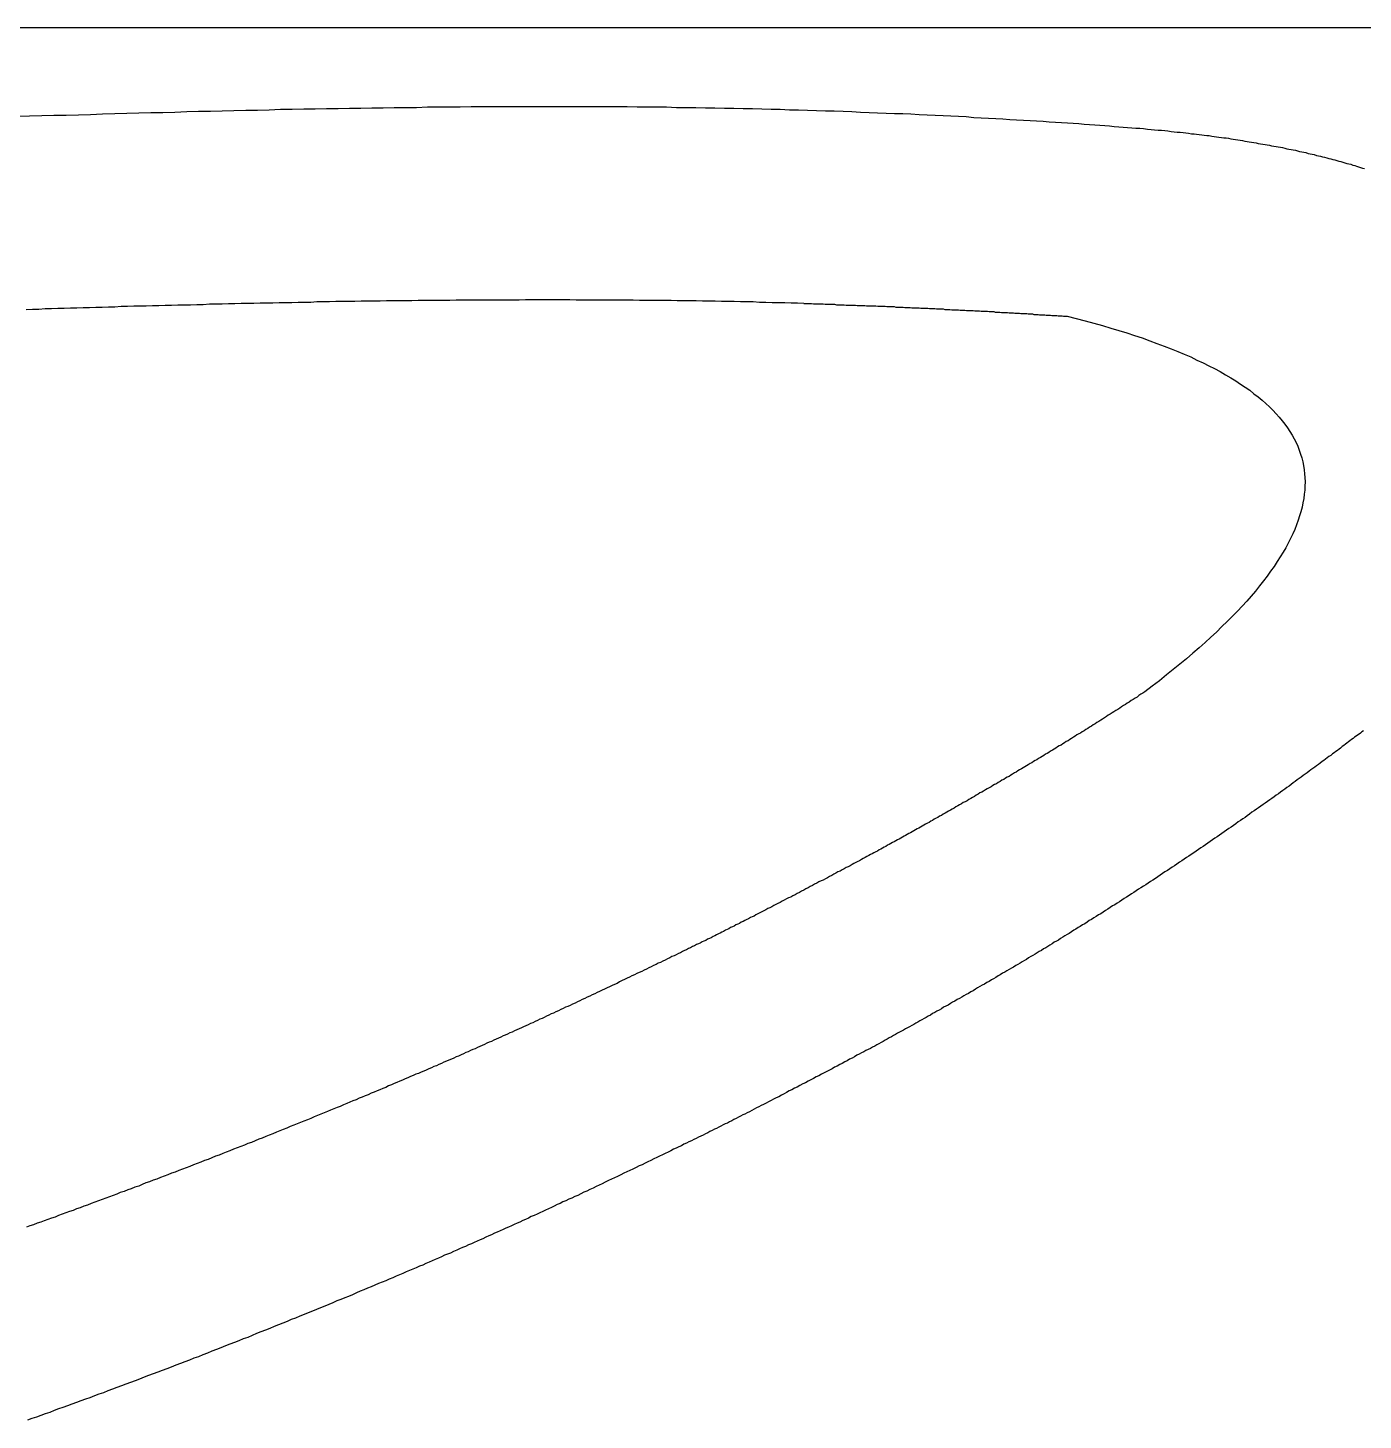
# Model space of a CAD drawing. Header units: millimetres. Extents: x 41 to 1041, y 1148 to 1248.
# Drawn here: x 177.63 to 212.14, y 1211.82 to 1247.8 of the extents above; entities that cross this region are included whole.
import ezdxf

# ---------------------------------------------------------------- set-up
doc = ezdxf.new("R2010")
doc.units = ezdxf.units.MM

msp = doc.modelspace()

# ---------------------------------------------------------------- linework, layer by layer
msp.add_line((1041.281, 1247.802), (41.311, 1247.802))
at = {"color": 3}
for points in [[(177.357, 1245.516, 0), (177.675, 1245.526, 0), (177.992, 1245.536, 0), (178.308, 1245.546, 0), (178.624, 1245.546, 0), (178.939, 1245.556, 0), (179.253, 1245.566, 0), (179.566, 1245.576, 0), (179.879, 1245.586, 0), (180.191, 1245.596, 0), (180.502, 1245.606, 0), (180.812, 1245.616, 0), (181.122, 1245.616, 0), (181.43, 1245.626, 0), (181.738, 1245.636, 0), (182.045, 1245.646, 0), (182.351, 1245.646, 0), (182.655, 1245.656, 0), (182.959, 1245.666, 0), (183.262, 1245.676, 0), (183.564, 1245.676, 0), (183.865, 1245.686, 0), (184.165, 1245.696, 0), (184.464, 1245.696, 0), (184.762, 1245.706, 0), (185.058, 1245.706, 0), (185.354, 1245.716, 0), (185.648, 1245.716, 0), (185.942, 1245.726, 0), (186.234, 1245.726, 0), (186.525, 1245.736, 0), (186.815, 1245.736, 0), (187.103, 1245.746, 0), (187.39, 1245.746, 0), (187.677, 1245.746, 0), (187.961, 1245.756, 0), (188.245, 1245.756, 0), (188.527, 1245.756, 0), (188.808, 1245.756, 0), (189.087, 1245.766, 0), (189.365, 1245.766, 0), (189.642, 1245.766, 0), (189.918, 1245.766, 0), (190.192, 1245.766, 0), (190.464, 1245.766, 0), (190.736, 1245.766, 0), (191.006, 1245.766, 0), (191.275, 1245.766, 0), (191.542, 1245.766, 0), (191.808, 1245.766, 0), (192.073, 1245.766, 0), (192.336, 1245.766, 0), (192.598, 1245.766, 0), (192.858, 1245.766, 0), (193.118, 1245.766, 0), (193.376, 1245.756, 0), (193.632, 1245.756, 0), (193.887, 1245.756, 0), (194.141, 1245.756, 0), (194.393, 1245.746, 0), (194.644, 1245.746, 0), (194.894, 1245.746, 0), (195.142, 1245.736, 0), (195.389, 1245.736, 0), (195.634, 1245.726, 0), (195.878, 1245.726, 0), (196.121, 1245.716, 0), (196.363, 1245.716, 0), (196.602, 1245.706, 0), (196.841, 1245.696, 0), (197.078, 1245.696, 0), (197.314, 1245.686, 0), (197.548, 1245.686, 0), (197.781, 1245.676, 0), (198.013, 1245.666, 0), (198.243, 1245.656, 0), (198.472, 1245.656, 0), (198.699, 1245.646, 0), (198.925, 1245.636, 0), (199.149, 1245.626, 0), (199.371, 1245.616, 0), (199.591, 1245.606, 0), (199.81, 1245.596, 0), (200.027, 1245.586, 0), (200.242, 1245.586, 0), (200.454, 1245.576, 0), (200.665, 1245.566, 0), (200.874, 1245.556, 0), (201.08, 1245.546, 0), (201.284, 1245.536, 0), (201.486, 1245.526, 0), (201.685, 1245.516, 0), (201.882, 1245.506, 0), (202.077, 1245.486, 0), (202.268, 1245.476, 0), (202.457, 1245.466, 0), (202.644, 1245.456, 0), (202.828, 1245.446, 0), (203.008, 1245.436, 0), (203.186, 1245.426, 0), (203.361, 1245.416, 0), (203.533, 1245.406, 0), (203.702, 1245.396, 0), (203.868, 1245.386, 0), (204.03, 1245.376, 0), (204.189, 1245.366, 0), (204.345, 1245.356, 0), (204.497, 1245.346, 0), (204.646, 1245.336, 0), (204.792, 1245.326, 0), (204.934, 1245.316, 0), (205.072, 1245.306, 0), (205.206, 1245.296, 0), (205.337, 1245.286, 0), (205.464, 1245.276, 0), (205.588, 1245.266, 0), (205.709, 1245.256, 0), (205.826, 1245.246, 0), (205.94, 1245.236, 0), (206.051, 1245.226, 0), (206.159, 1245.216, 0), (206.264, 1245.206, 0), (206.366, 1245.206, 0), (206.466, 1245.196, 0), (206.563, 1245.186, 0), (206.658, 1245.176, 0), (206.75, 1245.166, 0), (206.839, 1245.156, 0), (206.927, 1245.156, 0), (207.012, 1245.146, 0), (207.096, 1245.136, 0), (207.177, 1245.126, 0), (207.257, 1245.116, 0), (207.334, 1245.106, 0), (207.41, 1245.106, 0), (207.485, 1245.096, 0), (207.558, 1245.086, 0), (207.63, 1245.076, 0), (207.7, 1245.066, 0), (207.769, 1245.066, 0), (207.837, 1245.056, 0), (207.904, 1245.046, 0), (207.97, 1245.036, 0), (208.035, 1245.026, 0), (208.1, 1245.016, 0), (208.163, 1245.016, 0), (208.227, 1245.006, 0), (208.289, 1244.996, 0), (208.352, 1244.986, 0), (208.414, 1244.976, 0), (208.476, 1244.966, 0), (208.537, 1244.956, 0), (208.599, 1244.956, 0), (208.66, 1244.946, 0), (208.721, 1244.936, 0), (208.781, 1244.926, 0), (208.841, 1244.916, 0), (208.901, 1244.906, 0), (208.961, 1244.896, 0), (209.021, 1244.886, 0), (209.08, 1244.876, 0), (209.139, 1244.866, 0), (209.198, 1244.856, 0), (209.257, 1244.846, 0), (209.315, 1244.836, 0), (209.373, 1244.826, 0), (209.431, 1244.816, 0), (209.489, 1244.806, 0), (209.547, 1244.796, 0), (209.604, 1244.786, 0), (209.661, 1244.776, 0), (209.718, 1244.766, 0), (209.775, 1244.756, 0), (209.832, 1244.746, 0), (209.888, 1244.736, 0), (209.944, 1244.726, 0), (210.001, 1244.716, 0), (210.056, 1244.706, 0), (210.112, 1244.696, 0), (210.168, 1244.676, 0), (210.223, 1244.666, 0), (210.279, 1244.656, 0), (210.334, 1244.646, 0), (210.389, 1244.636, 0), (210.444, 1244.626, 0), (210.499, 1244.606, 0), (210.553, 1244.596, 0), (210.608, 1244.586, 0), (210.662, 1244.576, 0), (210.716, 1244.556, 0), (210.77, 1244.546, 0), (210.824, 1244.536, 0), (210.878, 1244.526, 0), (210.932, 1244.506, 0), (210.985, 1244.496, 0), (211.039, 1244.486, 0), (211.092, 1244.466, 0), (211.145, 1244.456, 0), (211.198, 1244.446, 0), (211.251, 1244.426, 0), (211.303, 1244.416, 0), (211.356, 1244.396, 0), (211.408, 1244.386, 0), (211.46, 1244.376, 0), (211.512, 1244.356, 0), (211.564, 1244.346, 0), (211.616, 1244.326, 0), (211.667, 1244.316, 0), (211.718, 1244.296, 0), (211.77, 1244.286, 0), (211.82, 1244.276, 0), (211.871, 1244.256, 0), (211.922, 1244.246, 0), (211.972, 1244.226, 0), (212.022, 1244.206, 0), (212.072, 1244.196, 0), (212.122, 1244.176, 0), (212.172, 1244.166, 0)], [(197.683, 1240.676, 0), (197.52, 1240.686, 0), (197.357, 1240.686, 0), (197.193, 1240.696, 0), (197.03, 1240.696, 0), (196.867, 1240.696, 0), (196.704, 1240.706, 0), (196.54, 1240.706, 0), (196.377, 1240.716, 0), (196.214, 1240.716, 0), (196.05, 1240.716, 0), (195.887, 1240.726, 0), (195.724, 1240.726, 0), (195.56, 1240.726, 0), (195.397, 1240.736, 0), (195.234, 1240.736, 0), (195.07, 1240.736, 0), (194.907, 1240.746, 0), (194.744, 1240.746, 0), (194.58, 1240.746, 0), (194.417, 1240.746, 0), (194.254, 1240.756, 0), (194.09, 1240.756, 0), (193.927, 1240.756, 0), (193.764, 1240.756, 0), (193.6, 1240.756, 0), (193.437, 1240.756, 0), (193.274, 1240.766, 0), (193.11, 1240.766, 0), (192.947, 1240.766, 0), (192.784, 1240.766, 0), (192.62, 1240.766, 0), (192.457, 1240.766, 0), (192.294, 1240.766, 0), (192.13, 1240.766, 0), (191.967, 1240.766, 0), (191.804, 1240.766, 0), (191.64, 1240.776, 0), (191.477, 1240.776, 0), (191.313, 1240.776, 0), (191.15, 1240.776, 0), (190.987, 1240.776, 0), (190.823, 1240.776, 0), (190.66, 1240.776, 0), (190.497, 1240.776, 0), (190.333, 1240.766, 0), (190.17, 1240.766, 0), (190.006, 1240.766, 0), (189.843, 1240.766, 0), (189.68, 1240.766, 0), (189.516, 1240.766, 0), (189.353, 1240.766, 0), (189.19, 1240.766, 0), (189.026, 1240.766, 0), (188.863, 1240.766, 0), (188.699, 1240.766, 0), (188.536, 1240.756, 0), (188.373, 1240.756, 0), (188.209, 1240.756, 0), (188.046, 1240.756, 0), (187.883, 1240.756, 0), (187.719, 1240.756, 0), (187.556, 1240.746, 0), (187.392, 1240.746, 0), (187.229, 1240.746, 0), (187.066, 1240.746, 0), (186.902, 1240.746, 0), (186.739, 1240.736, 0), (186.576, 1240.736, 0), (186.412, 1240.736, 0), (186.249, 1240.736, 0), (186.085, 1240.726, 0), (185.922, 1240.726, 0), (185.759, 1240.726, 0), (185.595, 1240.726, 0), (185.432, 1240.716, 0), (185.268, 1240.716, 0), (185.105, 1240.716, 0), (184.942, 1240.706, 0), (184.778, 1240.706, 0), (184.615, 1240.706, 0), (184.452, 1240.696, 0), (184.288, 1240.696, 0), (184.125, 1240.696, 0), (183.961, 1240.686, 0), (183.798, 1240.686, 0), (183.635, 1240.686, 0), (183.471, 1240.676, 0), (183.308, 1240.676, 0), (183.145, 1240.676, 0), (182.981, 1240.666, 0), (182.818, 1240.666, 0), (182.655, 1240.656, 0), (182.491, 1240.656, 0), (182.328, 1240.656, 0), (182.164, 1240.646, 0), (182.001, 1240.646, 0), (181.838, 1240.636, 0), (181.674, 1240.636, 0), (181.511, 1240.636, 0), (181.348, 1240.626, 0), (181.184, 1240.626, 0), (181.021, 1240.616, 0), (180.858, 1240.616, 0), (180.694, 1240.606, 0), (180.531, 1240.606, 0), (180.368, 1240.606, 0), (180.204, 1240.596, 0), (180.041, 1240.596, 0), (179.878, 1240.586, 0), (179.714, 1240.586, 0), (179.551, 1240.576, 0), (179.388, 1240.576, 0), (179.224, 1240.566, 0), (179.061, 1240.566, 0), (178.898, 1240.556, 0), (178.734, 1240.556, 0), (178.571, 1240.546, 0), (178.408, 1240.546, 0), (178.245, 1240.536, 0), (178.081, 1240.536, 0), (177.918, 1240.526, 0), (177.755, 1240.526, 0), (177.591, 1240.516, 0)], [(197.683, 1240.676, 0), (197.734, 1240.676, 0), (197.784, 1240.676, 0), (197.834, 1240.676, 0), (197.884, 1240.676, 0), (197.934, 1240.666, 0), (197.984, 1240.666, 0), (198.034, 1240.666, 0), (198.084, 1240.666, 0), (198.134, 1240.666, 0), (198.184, 1240.666, 0), (198.234, 1240.656, 0), (198.283, 1240.656, 0), (198.333, 1240.656, 0), (198.382, 1240.656, 0), (198.432, 1240.656, 0), (198.481, 1240.656, 0), (198.53, 1240.646, 0), (198.579, 1240.646, 0), (198.629, 1240.646, 0), (198.678, 1240.646, 0), (198.727, 1240.646, 0), (198.776, 1240.636, 0), (198.824, 1240.636, 0), (198.873, 1240.636, 0), (198.922, 1240.636, 0), (198.97, 1240.636, 0), (199.019, 1240.636, 0), (199.067, 1240.626, 0), (199.116, 1240.626, 0), (199.164, 1240.626, 0), (199.212, 1240.626, 0), (199.26, 1240.626, 0), (199.308, 1240.616, 0), (199.356, 1240.616, 0), (199.404, 1240.616, 0), (199.452, 1240.616, 0), (199.5, 1240.616, 0), (199.547, 1240.616, 0), (199.595, 1240.606, 0), (199.642, 1240.606, 0), (199.69, 1240.606, 0), (199.737, 1240.606, 0), (199.784, 1240.606, 0), (199.831, 1240.596, 0), (199.879, 1240.596, 0), (199.925, 1240.596, 0), (199.972, 1240.596, 0), (200.019, 1240.596, 0), (200.066, 1240.586, 0), (200.112, 1240.586, 0), (200.159, 1240.586, 0), (200.205, 1240.586, 0), (200.251, 1240.586, 0), (200.298, 1240.576, 0), (200.344, 1240.576, 0), (200.39, 1240.576, 0), (200.436, 1240.576, 0), (200.481, 1240.566, 0), (200.527, 1240.566, 0), (200.573, 1240.566, 0), (200.618, 1240.566, 0), (200.664, 1240.566, 0), (200.709, 1240.556, 0), (200.754, 1240.556, 0), (200.799, 1240.556, 0), (200.844, 1240.556, 0), (200.889, 1240.556, 0), (200.934, 1240.546, 0), (200.979, 1240.546, 0), (201.023, 1240.546, 0), (201.068, 1240.546, 0), (201.112, 1240.536, 0), (201.156, 1240.536, 0), (201.201, 1240.536, 0), (201.245, 1240.536, 0), (201.289, 1240.536, 0), (201.332, 1240.526, 0), (201.376, 1240.526, 0), (201.42, 1240.526, 0), (201.463, 1240.526, 0), (201.507, 1240.516, 0), (201.55, 1240.516, 0), (201.593, 1240.516, 0), (201.636, 1240.516, 0), (201.679, 1240.516, 0), (201.722, 1240.506, 0), (201.765, 1240.506, 0), (201.807, 1240.506, 0), (201.85, 1240.506, 0), (201.892, 1240.496, 0), (201.934, 1240.496, 0), (201.977, 1240.496, 0), (202.019, 1240.496, 0), (202.06, 1240.496, 0), (202.102, 1240.486, 0), (202.144, 1240.486, 0), (202.185, 1240.486, 0), (202.227, 1240.486, 0), (202.268, 1240.476, 0), (202.309, 1240.476, 0), (202.35, 1240.476, 0), (202.391, 1240.476, 0), (202.432, 1240.476, 0), (202.472, 1240.466, 0), (202.513, 1240.466, 0), (202.553, 1240.466, 0), (202.594, 1240.466, 0), (202.634, 1240.456, 0), (202.674, 1240.456, 0), (202.714, 1240.456, 0), (202.753, 1240.456, 0), (202.793, 1240.446, 0), (202.832, 1240.446, 0), (202.872, 1240.446, 0), (202.911, 1240.446, 0), (202.95, 1240.446, 0), (202.989, 1240.436, 0), (203.028, 1240.436, 0), (203.067, 1240.436, 0), (203.105, 1240.436, 0), (203.143, 1240.426, 0), (203.182, 1240.426, 0), (203.22, 1240.426, 0), (203.258, 1240.426, 0), (203.296, 1240.416, 0), (203.333, 1240.416, 0), (203.371, 1240.416, 0), (203.408, 1240.416, 0), (203.446, 1240.416, 0), (203.483, 1240.406, 0), (203.52, 1240.406, 0), (203.557, 1240.406, 0), (203.593, 1240.406, 0), (203.63, 1240.396, 0), (203.666, 1240.396, 0), (203.702, 1240.396, 0), (203.739, 1240.396, 0), (203.775, 1240.386, 0), (203.81, 1240.386, 0), (203.846, 1240.386, 0), (203.882, 1240.386, 0), (203.917, 1240.386, 0), (203.952, 1240.376, 0), (203.987, 1240.376, 0), (204.022, 1240.376, 0), (204.057, 1240.376, 0), (204.091, 1240.366, 0), (204.126, 1240.366, 0), (204.16, 1240.366, 0), (204.194, 1240.366, 0), (204.228, 1240.366, 0), (204.262, 1240.356, 0), (204.296, 1240.356, 0), (204.329, 1240.356, 0), (204.363, 1240.356, 0), (204.396, 1240.346, 0), (204.429, 1240.346, 0), (204.462, 1240.346, 0), (204.494, 1240.346, 0)], [(204.494, 1240.346, 0), (204.728, 1240.286, 0), (204.956, 1240.226, 0), (205.181, 1240.166, 0), (205.4, 1240.106, 0), (205.616, 1240.036, 0), (205.826, 1239.976, 0), (206.032, 1239.916, 0), (206.234, 1239.846, 0), (206.431, 1239.786, 0), (206.624, 1239.716, 0), (206.812, 1239.646, 0), (206.996, 1239.576, 0), (207.175, 1239.506, 0), (207.349, 1239.436, 0), (207.519, 1239.366, 0), (207.685, 1239.296, 0), (207.846, 1239.216, 0), (208.003, 1239.146, 0), (208.155, 1239.066, 0), (208.302, 1238.996, 0), (208.445, 1238.916, 0), (208.583, 1238.836, 0), (208.717, 1238.756, 0), (208.847, 1238.676, 0), (208.972, 1238.596, 0), (209.092, 1238.516, 0), (209.208, 1238.436, 0), (209.319, 1238.346, 0), (209.426, 1238.266, 0), (209.529, 1238.176, 0), (209.626, 1238.096, 0), (209.72, 1238.006, 0), (209.809, 1237.916, 0), (209.893, 1237.826, 0), (209.973, 1237.736, 0), (210.048, 1237.646, 0), (210.119, 1237.556, 0), (210.185, 1237.466, 0), (210.247, 1237.366, 0), (210.304, 1237.276, 0), (210.356, 1237.176, 0), (210.405, 1237.086, 0), (210.448, 1236.986, 0), (210.487, 1236.886, 0), (210.522, 1236.786, 0), (210.552, 1236.686, 0), (210.578, 1236.586, 0), (210.599, 1236.486, 0), (210.615, 1236.376, 0), (210.627, 1236.276, 0), (210.635, 1236.176, 0), (210.638, 1236.066, 0), (210.636, 1235.956, 0), (210.63, 1235.856, 0), (210.62, 1235.746, 0), (210.605, 1235.636, 0), (210.585, 1235.526, 0), (210.561, 1235.416, 0), (210.533, 1235.296, 0), (210.499, 1235.186, 0), (210.462, 1235.076, 0), (210.42, 1234.956, 0), (210.373, 1234.836, 0), (210.322, 1234.726, 0), (210.266, 1234.606, 0), (210.206, 1234.486, 0), (210.141, 1234.366, 0), (210.072, 1234.246, 0), (209.998, 1234.126, 0), (209.92, 1234.006, 0), (209.837, 1233.876, 0), (209.75, 1233.756, 0), (209.658, 1233.626, 0), (209.562, 1233.506, 0), (209.461, 1233.376, 0), (209.356, 1233.246, 0), (209.246, 1233.116, 0), (209.131, 1232.986, 0), (209.013, 1232.856, 0), (208.889, 1232.726, 0), (208.761, 1232.596, 0), (208.629, 1232.456, 0), (208.492, 1232.326, 0), (208.35, 1232.186, 0), (208.204, 1232.056, 0), (208.054, 1231.916, 0), (207.899, 1231.776, 0), (207.739, 1231.636, 0), (207.575, 1231.496, 0), (207.407, 1231.356, 0), (207.234, 1231.216, 0), (207.056, 1231.076, 0), (206.874, 1230.926, 0), (206.687, 1230.786, 0), (206.496, 1230.636, 0)], [(206.496, 1230.636, 0), (206.446, 1230.606, 0), (206.396, 1230.576, 0), (206.346, 1230.546, 0), (206.296, 1230.506, 0), (206.246, 1230.476, 0), (206.196, 1230.446, 0), (206.146, 1230.416, 0), (206.096, 1230.376, 0), (206.046, 1230.346, 0), (205.997, 1230.316, 0), (205.947, 1230.286, 0), (205.898, 1230.256, 0), (205.848, 1230.216, 0), (205.799, 1230.186, 0), (205.749, 1230.156, 0), (205.7, 1230.126, 0), (205.651, 1230.096, 0), (205.602, 1230.066, 0), (205.553, 1230.036, 0), (205.504, 1230.006, 0), (205.456, 1229.966, 0), (205.407, 1229.936, 0), (205.359, 1229.906, 0), (205.31, 1229.876, 0), (205.262, 1229.846, 0), (205.214, 1229.816, 0), (205.166, 1229.786, 0), (205.119, 1229.756, 0), (205.071, 1229.726, 0), (205.024, 1229.696, 0), (204.977, 1229.666, 0), (204.93, 1229.636, 0), (204.883, 1229.606, 0), (204.836, 1229.576, 0), (204.789, 1229.556, 0), (204.743, 1229.526, 0), (204.697, 1229.496, 0), (204.651, 1229.466, 0), (204.605, 1229.436, 0), (204.56, 1229.406, 0), (204.514, 1229.376, 0), (204.469, 1229.356, 0), (204.423, 1229.326, 0), (204.378, 1229.296, 0), (204.333, 1229.266, 0), (204.288, 1229.246, 0), (204.243, 1229.216, 0), (204.198, 1229.186, 0), (204.154, 1229.156, 0), (204.109, 1229.136, 0), (204.064, 1229.106, 0), (204.02, 1229.076, 0), (203.975, 1229.046, 0), (203.931, 1229.026, 0), (203.887, 1228.996, 0), (203.842, 1228.966, 0), (203.798, 1228.946, 0), (203.753, 1228.916, 0), (203.709, 1228.886, 0), (203.664, 1228.866, 0), (203.62, 1228.836, 0), (203.575, 1228.806, 0), (203.531, 1228.786, 0), (203.486, 1228.756, 0), (203.441, 1228.726, 0), (203.397, 1228.706, 0), (203.352, 1228.676, 0), (203.307, 1228.646, 0), (203.262, 1228.626, 0), (203.217, 1228.596, 0), (203.172, 1228.566, 0), (203.126, 1228.546, 0), (203.081, 1228.516, 0), (203.035, 1228.486, 0), (202.989, 1228.456, 0), (202.943, 1228.436, 0), (202.897, 1228.406, 0), (202.851, 1228.376, 0), (202.805, 1228.356, 0), (202.758, 1228.326, 0), (202.711, 1228.296, 0), (202.664, 1228.266, 0), (202.617, 1228.246, 0), (202.57, 1228.216, 0), (202.523, 1228.186, 0), (202.476, 1228.156, 0), (202.428, 1228.136, 0), (202.381, 1228.106, 0), (202.333, 1228.076, 0), (202.285, 1228.046, 0), (202.237, 1228.026, 0), (202.19, 1227.996, 0), (202.142, 1227.966, 0), (202.094, 1227.936, 0), (202.046, 1227.906, 0), (201.998, 1227.886, 0), (201.951, 1227.856, 0), (201.903, 1227.826, 0), (201.855, 1227.796, 0), (201.807, 1227.776, 0), (201.76, 1227.746, 0), (201.712, 1227.716, 0), (201.665, 1227.696, 0), (201.617, 1227.666, 0), (201.57, 1227.636, 0), (201.522, 1227.606, 0), (201.475, 1227.586, 0), (201.428, 1227.556, 0), (201.382, 1227.526, 0), (201.335, 1227.506, 0), (201.288, 1227.476, 0), (201.242, 1227.446, 0), (201.196, 1227.426, 0), (201.15, 1227.396, 0), (201.104, 1227.376, 0), (201.058, 1227.346, 0), (201.013, 1227.316, 0), (200.968, 1227.296, 0), (200.923, 1227.266, 0), (200.878, 1227.246, 0), (200.834, 1227.216, 0), (200.79, 1227.196, 0), (200.746, 1227.166, 0), (200.702, 1227.146, 0), (200.659, 1227.116, 0), (200.616, 1227.096, 0), (200.573, 1227.076, 0), (200.53, 1227.046, 0), (200.487, 1227.026, 0), (200.445, 1226.996, 0), (200.402, 1226.976, 0), (200.36, 1226.956, 0), (200.317, 1226.926, 0), (200.275, 1226.906, 0), (200.233, 1226.886, 0), (200.191, 1226.856, 0), (200.148, 1226.836, 0), (200.106, 1226.816, 0), (200.064, 1226.786, 0), (200.021, 1226.766, 0), (199.979, 1226.746, 0), (199.936, 1226.716, 0), (199.893, 1226.696, 0), (199.85, 1226.676, 0), (199.807, 1226.646, 0), (199.764, 1226.626, 0), (199.721, 1226.596, 0), (199.677, 1226.576, 0), (199.633, 1226.556, 0), (199.589, 1226.526, 0), (199.544, 1226.506, 0), (199.499, 1226.476, 0), (199.454, 1226.456, 0), (199.409, 1226.436, 0), (199.363, 1226.406, 0), (199.317, 1226.386, 0), (199.27, 1226.356, 0), (199.223, 1226.336, 0), (199.176, 1226.306, 0), (199.128, 1226.276, 0), (199.08, 1226.256, 0), (199.031, 1226.226, 0), (198.982, 1226.206, 0), (198.932, 1226.176, 0), (198.881, 1226.146, 0), (198.83, 1226.116, 0), (198.779, 1226.096, 0), (198.727, 1226.066, 0), (198.675, 1226.036, 0), (198.622, 1226.006, 0), (198.568, 1225.986, 0), (198.515, 1225.956, 0), (198.461, 1225.926, 0), (198.407, 1225.896, 0), (198.352, 1225.866, 0), (198.297, 1225.836, 0), (198.242, 1225.806, 0), (198.187, 1225.776, 0), (198.131, 1225.756, 0), (198.076, 1225.726, 0), (198.02, 1225.696, 0), (197.964, 1225.666, 0), (197.908, 1225.636, 0), (197.851, 1225.606, 0), (197.795, 1225.576, 0), (197.739, 1225.546, 0), (197.683, 1225.516, 0), (197.627, 1225.486, 0), (197.571, 1225.456, 0), (197.515, 1225.426, 0), (197.459, 1225.396, 0), (197.403, 1225.366, 0), (197.347, 1225.336, 0), (197.292, 1225.316, 0), (197.236, 1225.286, 0), (197.181, 1225.256, 0), (197.126, 1225.226, 0), (197.072, 1225.196, 0), (197.018, 1225.166, 0), (196.964, 1225.146, 0), (196.91, 1225.116, 0), (196.857, 1225.086, 0), (196.805, 1225.056, 0), (196.752, 1225.036, 0), (196.7, 1225.006, 0), (196.649, 1224.976, 0), (196.598, 1224.956, 0), (196.548, 1224.926, 0), (196.498, 1224.906, 0), (196.449, 1224.876, 0), (196.4, 1224.846, 0), (196.352, 1224.826, 0), (196.304, 1224.806, 0), (196.256, 1224.776, 0), (196.209, 1224.756, 0), (196.162, 1224.726, 0), (196.115, 1224.706, 0), (196.069, 1224.686, 0), (196.023, 1224.656, 0), (195.977, 1224.636, 0), (195.931, 1224.616, 0), (195.885, 1224.586, 0), (195.84, 1224.566, 0), (195.795, 1224.546, 0), (195.749, 1224.516, 0), (195.704, 1224.496, 0), (195.659, 1224.476, 0), (195.613, 1224.446, 0), (195.568, 1224.426, 0), (195.522, 1224.406, 0), (195.477, 1224.386, 0), (195.431, 1224.356, 0), (195.385, 1224.336, 0), (195.339, 1224.316, 0), (195.293, 1224.286, 0), (195.246, 1224.266, 0), (195.199, 1224.246, 0), (195.152, 1224.216, 0), (195.105, 1224.196, 0), (195.057, 1224.176, 0), (195.009, 1224.146, 0), (194.96, 1224.126, 0), (194.911, 1224.106, 0), (194.861, 1224.076, 0), (194.811, 1224.056, 0), (194.76, 1224.026, 0), (194.709, 1224.006, 0), (194.657, 1223.976, 0), (194.605, 1223.956, 0), (194.552, 1223.926, 0), (194.498, 1223.896, 0), (194.443, 1223.876, 0), (194.388, 1223.846, 0), (194.332, 1223.816, 0), (194.276, 1223.796, 0), (194.219, 1223.766, 0), (194.161, 1223.736, 0), (194.103, 1223.706, 0), (194.045, 1223.676, 0), (193.985, 1223.646, 0), (193.926, 1223.626, 0), (193.866, 1223.596, 0), (193.805, 1223.566, 0), (193.744, 1223.536, 0), (193.683, 1223.506, 0), (193.621, 1223.476, 0), (193.559, 1223.446, 0), (193.497, 1223.416, 0), (193.434, 1223.386, 0), (193.371, 1223.356, 0), (193.308, 1223.326, 0), (193.245, 1223.296, 0), (193.181, 1223.266, 0), (193.117, 1223.236, 0), (193.053, 1223.206, 0), (192.989, 1223.176, 0), (192.925, 1223.146, 0), (192.86, 1223.106, 0), (192.796, 1223.076, 0), (192.731, 1223.046, 0), (192.667, 1223.016, 0), (192.602, 1222.986, 0), (192.538, 1222.956, 0), (192.473, 1222.926, 0), (192.409, 1222.896, 0), (192.345, 1222.866, 0), (192.281, 1222.836, 0), (192.216, 1222.806, 0), (192.153, 1222.776, 0), (192.089, 1222.746, 0), (192.025, 1222.716, 0), (191.962, 1222.686, 0), (191.899, 1222.656, 0), (191.836, 1222.626, 0), (191.773, 1222.596, 0), (191.711, 1222.566, 0), (191.649, 1222.536, 0), (191.587, 1222.506, 0), (191.526, 1222.486, 0), (191.464, 1222.456, 0), (191.403, 1222.426, 0), (191.342, 1222.396, 0), (191.281, 1222.366, 0), (191.221, 1222.336, 0), (191.16, 1222.316, 0), (191.1, 1222.286, 0), (191.04, 1222.256, 0), (190.98, 1222.226, 0), (190.92, 1222.196, 0), (190.86, 1222.176, 0), (190.801, 1222.146, 0), (190.741, 1222.116, 0), (190.682, 1222.086, 0), (190.622, 1222.066, 0), (190.563, 1222.036, 0), (190.504, 1222.006, 0), (190.445, 1221.986, 0), (190.386, 1221.956, 0), (190.326, 1221.926, 0), (190.267, 1221.906, 0), (190.208, 1221.876, 0), (190.149, 1221.846, 0), (190.09, 1221.826, 0), (190.031, 1221.796, 0), (189.972, 1221.766, 0), (189.912, 1221.746, 0), (189.853, 1221.716, 0), (189.794, 1221.686, 0), (189.734, 1221.666, 0), (189.675, 1221.636, 0), (189.615, 1221.606, 0), (189.555, 1221.586, 0), (189.496, 1221.556, 0), (189.436, 1221.526, 0), (189.375, 1221.496, 0), (189.315, 1221.476, 0), (189.255, 1221.446, 0), (189.194, 1221.416, 0), (189.133, 1221.396, 0), (189.072, 1221.366, 0), (189.011, 1221.336, 0), (188.95, 1221.316, 0), (188.888, 1221.286, 0), (188.827, 1221.256, 0), (188.764, 1221.226, 0), (188.702, 1221.206, 0), (188.64, 1221.176, 0), (188.577, 1221.146, 0), (188.514, 1221.116, 0), (188.45, 1221.096, 0), (188.386, 1221.066, 0), (188.322, 1221.036, 0), (188.258, 1221.006, 0), (188.193, 1220.976, 0), (188.128, 1220.956, 0), (188.062, 1220.926, 0), (187.996, 1220.896, 0), (187.93, 1220.866, 0), (187.863, 1220.836, 0), (187.796, 1220.806, 0), (187.729, 1220.776, 0), (187.661, 1220.756, 0), (187.593, 1220.726, 0), (187.524, 1220.696, 0), (187.454, 1220.666, 0), (187.385, 1220.636, 0), (187.314, 1220.606, 0), (187.244, 1220.576, 0), (187.172, 1220.546, 0), (187.101, 1220.516, 0), (187.028, 1220.486, 0), (186.955, 1220.456, 0), (186.882, 1220.416, 0), (186.808, 1220.386, 0), (186.733, 1220.356, 0), (186.658, 1220.326, 0), (186.582, 1220.296, 0), (186.506, 1220.266, 0), (186.429, 1220.226, 0), (186.351, 1220.196, 0), (186.273, 1220.166, 0), (186.194, 1220.136, 0), (186.115, 1220.096, 0), (186.035, 1220.066, 0), (185.954, 1220.036, 0), (185.873, 1219.996, 0), (185.791, 1219.966, 0), (185.708, 1219.926, 0), (185.625, 1219.896, 0), (185.542, 1219.866, 0), (185.458, 1219.826, 0), (185.373, 1219.796, 0), (185.289, 1219.756, 0), (185.203, 1219.726, 0), (185.117, 1219.686, 0), (185.031, 1219.656, 0), (184.944, 1219.616, 0), (184.857, 1219.576, 0), (184.769, 1219.546, 0), (184.681, 1219.506, 0), (184.593, 1219.476, 0), (184.504, 1219.436, 0), (184.415, 1219.406, 0), (184.325, 1219.366, 0), (184.235, 1219.326, 0), (184.145, 1219.296, 0), (184.055, 1219.256, 0), (183.964, 1219.216, 0), (183.873, 1219.186, 0), (183.782, 1219.146, 0), (183.69, 1219.106, 0), (183.598, 1219.076, 0), (183.506, 1219.036, 0), (183.414, 1218.996, 0), (183.321, 1218.966, 0), (183.228, 1218.926, 0), (183.136, 1218.886, 0), (183.042, 1218.856, 0), (182.949, 1218.816, 0), (182.856, 1218.776, 0), (182.762, 1218.746, 0), (182.669, 1218.706, 0), (182.575, 1218.666, 0), (182.481, 1218.636, 0), (182.387, 1218.596, 0), (182.293, 1218.556, 0), (182.199, 1218.526, 0), (182.105, 1218.486, 0), (182.01, 1218.446, 0), (181.916, 1218.416, 0), (181.822, 1218.376, 0), (181.727, 1218.336, 0), (181.633, 1218.306, 0), (181.538, 1218.266, 0), (181.443, 1218.226, 0), (181.349, 1218.196, 0), (181.254, 1218.156, 0), (181.159, 1218.126, 0), (181.065, 1218.086, 0), (180.97, 1218.046, 0), (180.875, 1218.016, 0), (180.781, 1217.976, 0), (180.686, 1217.946, 0), (180.591, 1217.906, 0), (180.497, 1217.866, 0), (180.402, 1217.836, 0), (180.307, 1217.796, 0), (180.213, 1217.766, 0), (180.118, 1217.726, 0), (180.023, 1217.696, 0), (179.929, 1217.656, 0), (179.835, 1217.626, 0), (179.74, 1217.586, 0), (179.646, 1217.556, 0), (179.552, 1217.516, 0), (179.457, 1217.486, 0), (179.363, 1217.446, 0), (179.269, 1217.416, 0), (179.175, 1217.376, 0), (179.082, 1217.346, 0), (178.988, 1217.306, 0), (178.894, 1217.276, 0), (178.801, 1217.236, 0), (178.707, 1217.206, 0), (178.614, 1217.176, 0), (178.521, 1217.136, 0), (178.428, 1217.106, 0), (178.335, 1217.066, 0), (178.242, 1217.036, 0), (178.15, 1217.006, 0), (178.057, 1216.966, 0), (177.965, 1216.936, 0), (177.872, 1216.906, 0), (177.78, 1216.866, 0), (177.688, 1216.836, 0), (177.596, 1216.806, 0)], [(212.146, 1229.636, 0), (212.109, 1229.606, 0), (212.071, 1229.576, 0), (212.033, 1229.546, 0), (211.995, 1229.516, 0), (211.956, 1229.496, 0), (211.918, 1229.466, 0), (211.879, 1229.436, 0), (211.84, 1229.406, 0), (211.8, 1229.376, 0), (211.761, 1229.346, 0), (211.721, 1229.316, 0), (211.68, 1229.286, 0), (211.64, 1229.256, 0), (211.599, 1229.226, 0), (211.557, 1229.186, 0), (211.516, 1229.156, 0), (211.474, 1229.126, 0), (211.431, 1229.096, 0), (211.388, 1229.066, 0), (211.345, 1229.036, 0), (211.302, 1228.996, 0), (211.257, 1228.966, 0), (211.213, 1228.936, 0), (211.168, 1228.896, 0), (211.123, 1228.866, 0), (211.077, 1228.836, 0), (211.03, 1228.796, 0), (210.984, 1228.766, 0), (210.936, 1228.726, 0), (210.888, 1228.696, 0), (210.84, 1228.656, 0), (210.791, 1228.626, 0), (210.742, 1228.586, 0), (210.692, 1228.546, 0), (210.641, 1228.516, 0), (210.591, 1228.476, 0), (210.54, 1228.436, 0), (210.488, 1228.396, 0), (210.436, 1228.366, 0), (210.383, 1228.326, 0), (210.331, 1228.286, 0), (210.277, 1228.246, 0), (210.224, 1228.206, 0), (210.17, 1228.166, 0), (210.115, 1228.126, 0), (210.061, 1228.086, 0), (210.006, 1228.046, 0), (209.95, 1228.006, 0), (209.895, 1227.966, 0), (209.839, 1227.926, 0), (209.782, 1227.886, 0), (209.726, 1227.846, 0), (209.669, 1227.806, 0), (209.612, 1227.766, 0), (209.555, 1227.726, 0), (209.497, 1227.686, 0), (209.439, 1227.646, 0), (209.381, 1227.606, 0), (209.323, 1227.566, 0), (209.265, 1227.526, 0), (209.206, 1227.476, 0), (209.147, 1227.436, 0), (209.089, 1227.396, 0), (209.029, 1227.356, 0), (208.97, 1227.316, 0), (208.911, 1227.276, 0), (208.851, 1227.226, 0), (208.792, 1227.186, 0), (208.732, 1227.146, 0), (208.672, 1227.106, 0), (208.612, 1227.066, 0), (208.552, 1227.026, 0), (208.492, 1226.976, 0), (208.431, 1226.936, 0), (208.371, 1226.896, 0), (208.31, 1226.856, 0), (208.249, 1226.816, 0), (208.189, 1226.776, 0), (208.128, 1226.726, 0), (208.067, 1226.686, 0), (208.006, 1226.646, 0), (207.945, 1226.606, 0), (207.883, 1226.566, 0), (207.822, 1226.526, 0), (207.761, 1226.476, 0), (207.699, 1226.436, 0), (207.638, 1226.396, 0), (207.576, 1226.356, 0), (207.514, 1226.316, 0), (207.453, 1226.276, 0), (207.391, 1226.236, 0), (207.329, 1226.186, 0), (207.267, 1226.146, 0), (207.205, 1226.106, 0), (207.143, 1226.066, 0), (207.081, 1226.026, 0), (207.019, 1225.986, 0), (206.957, 1225.946, 0), (206.895, 1225.906, 0), (206.833, 1225.856, 0), (206.771, 1225.816, 0), (206.709, 1225.776, 0), (206.647, 1225.736, 0), (206.585, 1225.696, 0), (206.523, 1225.656, 0), (206.461, 1225.616, 0), (206.399, 1225.576, 0), (206.337, 1225.536, 0), (206.275, 1225.496, 0), (206.213, 1225.456, 0), (206.151, 1225.416, 0), (206.09, 1225.376, 0), (206.028, 1225.336, 0), (205.967, 1225.296, 0), (205.906, 1225.256, 0), (205.844, 1225.216, 0), (205.783, 1225.176, 0), (205.722, 1225.136, 0), (205.662, 1225.106, 0), (205.601, 1225.066, 0), (205.541, 1225.026, 0), (205.48, 1224.986, 0), (205.42, 1224.946, 0), (205.36, 1224.906, 0), (205.301, 1224.876, 0), (205.241, 1224.836, 0), (205.182, 1224.796, 0), (205.123, 1224.756, 0), (205.064, 1224.726, 0), (205.005, 1224.686, 0), (204.947, 1224.646, 0), (204.889, 1224.616, 0), (204.831, 1224.576, 0), (204.774, 1224.546, 0), (204.717, 1224.506, 0), (204.66, 1224.476, 0), (204.603, 1224.436, 0), (204.546, 1224.396, 0), (204.49, 1224.366, 0), (204.434, 1224.336, 0), (204.378, 1224.296, 0), (204.323, 1224.266, 0), (204.267, 1224.226, 0), (204.212, 1224.196, 0), (204.156, 1224.166, 0), (204.101, 1224.126, 0), (204.046, 1224.096, 0), (203.991, 1224.056, 0), (203.936, 1224.026, 0), (203.881, 1223.996, 0), (203.826, 1223.956, 0), (203.771, 1223.926, 0), (203.716, 1223.896, 0), (203.661, 1223.856, 0), (203.606, 1223.826, 0), (203.551, 1223.796, 0), (203.496, 1223.766, 0), (203.44, 1223.726, 0), (203.385, 1223.696, 0), (203.33, 1223.666, 0), (203.274, 1223.626, 0), (203.218, 1223.596, 0), (203.162, 1223.566, 0), (203.106, 1223.526, 0), (203.05, 1223.496, 0), (202.993, 1223.466, 0), (202.936, 1223.426, 0), (202.879, 1223.396, 0), (202.822, 1223.366, 0), (202.764, 1223.326, 0), (202.706, 1223.296, 0), (202.648, 1223.256, 0), (202.59, 1223.226, 0), (202.532, 1223.196, 0), (202.473, 1223.156, 0), (202.414, 1223.126, 0), (202.356, 1223.086, 0), (202.297, 1223.056, 0), (202.238, 1223.026, 0), (202.178, 1222.986, 0), (202.119, 1222.956, 0), (202.06, 1222.916, 0), (202.001, 1222.886, 0), (201.942, 1222.846, 0), (201.883, 1222.816, 0), (201.824, 1222.786, 0), (201.765, 1222.746, 0), (201.706, 1222.716, 0), (201.647, 1222.686, 0), (201.588, 1222.646, 0), (201.53, 1222.616, 0), (201.472, 1222.586, 0), (201.414, 1222.546, 0), (201.356, 1222.516, 0), (201.298, 1222.486, 0), (201.241, 1222.446, 0), (201.184, 1222.416, 0), (201.127, 1222.386, 0), (201.07, 1222.356, 0), (201.014, 1222.326, 0), (200.958, 1222.286, 0), (200.903, 1222.256, 0), (200.848, 1222.226, 0), (200.793, 1222.196, 0), (200.739, 1222.166, 0), (200.685, 1222.136, 0), (200.632, 1222.106, 0), (200.578, 1222.076, 0), (200.525, 1222.046, 0), (200.473, 1222.016, 0), (200.42, 1221.986, 0), (200.368, 1221.956, 0), (200.315, 1221.926, 0), (200.263, 1221.896, 0), (200.211, 1221.866, 0), (200.158, 1221.846, 0), (200.106, 1221.816, 0), (200.054, 1221.786, 0), (200.001, 1221.756, 0), (199.948, 1221.726, 0), (199.895, 1221.696, 0), (199.842, 1221.666, 0), (199.789, 1221.636, 0), (199.735, 1221.606, 0), (199.681, 1221.576, 0), (199.627, 1221.546, 0), (199.572, 1221.516, 0), (199.517, 1221.486, 0), (199.461, 1221.456, 0), (199.405, 1221.426, 0), (199.348, 1221.396, 0), (199.291, 1221.366, 0), (199.233, 1221.336, 0), (199.175, 1221.306, 0), (199.115, 1221.276, 0), (199.055, 1221.246, 0), (198.994, 1221.206, 0), (198.933, 1221.176, 0), (198.87, 1221.146, 0), (198.807, 1221.106, 0), (198.743, 1221.076, 0), (198.678, 1221.036, 0), (198.613, 1221.006, 0), (198.547, 1220.966, 0), (198.481, 1220.936, 0), (198.414, 1220.896, 0), (198.346, 1220.866, 0), (198.278, 1220.826, 0), (198.21, 1220.796, 0), (198.141, 1220.756, 0), (198.072, 1220.716, 0), (198.003, 1220.686, 0), (197.934, 1220.646, 0), (197.865, 1220.616, 0), (197.795, 1220.576, 0), (197.726, 1220.536, 0), (197.656, 1220.506, 0), (197.587, 1220.466, 0), (197.517, 1220.426, 0), (197.448, 1220.396, 0), (197.379, 1220.356, 0), (197.31, 1220.326, 0), (197.242, 1220.286, 0), (197.174, 1220.246, 0), (197.106, 1220.216, 0), (197.039, 1220.176, 0), (196.972, 1220.146, 0), (196.906, 1220.116, 0), (196.84, 1220.076, 0), (196.775, 1220.046, 0), (196.711, 1220.006, 0), (196.648, 1219.976, 0), (196.585, 1219.946, 0), (196.523, 1219.916, 0), (196.462, 1219.886, 0), (196.401, 1219.856, 0), (196.341, 1219.816, 0), (196.282, 1219.786, 0), (196.224, 1219.756, 0), (196.165, 1219.726, 0), (196.108, 1219.706, 0), (196.05, 1219.676, 0), (195.994, 1219.646, 0), (195.937, 1219.616, 0), (195.88, 1219.586, 0), (195.824, 1219.556, 0), (195.768, 1219.526, 0), (195.712, 1219.496, 0), (195.656, 1219.476, 0), (195.6, 1219.446, 0), (195.544, 1219.416, 0), (195.487, 1219.386, 0), (195.431, 1219.356, 0), (195.374, 1219.336, 0), (195.317, 1219.306, 0), (195.259, 1219.276, 0), (195.202, 1219.246, 0), (195.143, 1219.216, 0), (195.084, 1219.186, 0), (195.025, 1219.156, 0), (194.965, 1219.126, 0), (194.904, 1219.096, 0), (194.842, 1219.066, 0), (194.78, 1219.036, 0), (194.717, 1219.006, 0), (194.653, 1218.976, 0), (194.588, 1218.946, 0), (194.522, 1218.906, 0), (194.454, 1218.876, 0), (194.386, 1218.846, 0), (194.317, 1218.816, 0), (194.247, 1218.776, 0), (194.176, 1218.746, 0), (194.104, 1218.706, 0), (194.032, 1218.676, 0), (193.958, 1218.636, 0), (193.884, 1218.606, 0), (193.809, 1218.566, 0), (193.734, 1218.526, 0), (193.658, 1218.496, 0), (193.582, 1218.456, 0), (193.504, 1218.416, 0), (193.427, 1218.386, 0), (193.349, 1218.346, 0), (193.271, 1218.306, 0), (193.192, 1218.266, 0), (193.113, 1218.236, 0), (193.034, 1218.196, 0), (192.955, 1218.156, 0), (192.875, 1218.116, 0), (192.795, 1218.076, 0), (192.716, 1218.046, 0), (192.636, 1218.006, 0), (192.556, 1217.966, 0), (192.476, 1217.926, 0), (192.397, 1217.886, 0), (192.317, 1217.856, 0), (192.238, 1217.816, 0), (192.159, 1217.776, 0), (192.08, 1217.736, 0), (192.001, 1217.706, 0), (191.923, 1217.666, 0), (191.845, 1217.626, 0), (191.768, 1217.596, 0), (191.691, 1217.556, 0), (191.614, 1217.526, 0), (191.538, 1217.486, 0), (191.462, 1217.456, 0), (191.386, 1217.416, 0), (191.311, 1217.386, 0), (191.236, 1217.346, 0), (191.161, 1217.316, 0), (191.087, 1217.276, 0), (191.012, 1217.246, 0), (190.938, 1217.206, 0), (190.864, 1217.176, 0), (190.791, 1217.136, 0), (190.717, 1217.106, 0), (190.644, 1217.076, 0), (190.57, 1217.036, 0), (190.497, 1217.006, 0), (190.424, 1216.976, 0), (190.351, 1216.936, 0), (190.278, 1216.906, 0), (190.204, 1216.876, 0), (190.131, 1216.836, 0), (190.058, 1216.806, 0), (189.985, 1216.776, 0), (189.912, 1216.746, 0), (189.838, 1216.706, 0), (189.765, 1216.676, 0), (189.691, 1216.646, 0), (189.618, 1216.606, 0), (189.544, 1216.576, 0), (189.47, 1216.546, 0), (189.395, 1216.506, 0), (189.321, 1216.476, 0), (189.246, 1216.446, 0), (189.171, 1216.406, 0), (189.096, 1216.376, 0), (189.02, 1216.346, 0), (188.944, 1216.306, 0), (188.868, 1216.276, 0), (188.792, 1216.246, 0), (188.715, 1216.206, 0), (188.637, 1216.176, 0), (188.559, 1216.136, 0), (188.481, 1216.106, 0), (188.402, 1216.076, 0), (188.323, 1216.036, 0), (188.243, 1216.006, 0), (188.163, 1215.966, 0), (188.082, 1215.936, 0), (188.001, 1215.896, 0), (187.919, 1215.866, 0), (187.836, 1215.826, 0), (187.753, 1215.796, 0), (187.669, 1215.756, 0), (187.585, 1215.716, 0), (187.499, 1215.686, 0), (187.413, 1215.646, 0), (187.326, 1215.606, 0), (187.239, 1215.576, 0), (187.151, 1215.536, 0), (187.062, 1215.496, 0), (186.972, 1215.456, 0), (186.881, 1215.416, 0), (186.789, 1215.386, 0), (186.697, 1215.346, 0), (186.603, 1215.306, 0), (186.509, 1215.266, 0), (186.414, 1215.226, 0), (186.317, 1215.186, 0), (186.22, 1215.146, 0), (186.122, 1215.106, 0), (186.023, 1215.056, 0), (185.923, 1215.016, 0), (185.822, 1214.976, 0), (185.72, 1214.936, 0), (185.618, 1214.896, 0), (185.514, 1214.846, 0), (185.41, 1214.806, 0), (185.305, 1214.766, 0), (185.2, 1214.716, 0), (185.093, 1214.676, 0), (184.986, 1214.636, 0), (184.879, 1214.586, 0), (184.77, 1214.546, 0), (184.661, 1214.506, 0), (184.552, 1214.456, 0), (184.442, 1214.416, 0), (184.331, 1214.366, 0), (184.22, 1214.326, 0), (184.108, 1214.276, 0), (183.996, 1214.236, 0), (183.884, 1214.186, 0), (183.771, 1214.146, 0), (183.657, 1214.096, 0), (183.543, 1214.056, 0), (183.429, 1214.006, 0), (183.315, 1213.956, 0), (183.2, 1213.916, 0), (183.085, 1213.866, 0), (182.97, 1213.826, 0), (182.854, 1213.776, 0), (182.739, 1213.736, 0), (182.623, 1213.686, 0), (182.507, 1213.646, 0), (182.391, 1213.596, 0), (182.274, 1213.546, 0), (182.158, 1213.506, 0), (182.041, 1213.456, 0), (181.924, 1213.416, 0), (181.808, 1213.366, 0), (181.691, 1213.326, 0), (181.574, 1213.276, 0), (181.457, 1213.236, 0), (181.34, 1213.186, 0), (181.223, 1213.146, 0), (181.106, 1213.096, 0), (180.988, 1213.056, 0), (180.871, 1213.016, 0), (180.754, 1212.966, 0), (180.637, 1212.926, 0), (180.52, 1212.876, 0), (180.403, 1212.836, 0), (180.286, 1212.786, 0), (180.169, 1212.746, 0), (180.052, 1212.706, 0), (179.935, 1212.656, 0), (179.818, 1212.616, 0), (179.701, 1212.576, 0), (179.585, 1212.526, 0), (179.468, 1212.486, 0), (179.352, 1212.446, 0), (179.236, 1212.396, 0), (179.119, 1212.356, 0), (179.004, 1212.316, 0), (178.888, 1212.276, 0), (178.772, 1212.226, 0), (178.657, 1212.186, 0), (178.541, 1212.146, 0), (178.426, 1212.106, 0), (178.311, 1212.066, 0), (178.197, 1212.016, 0), (178.082, 1211.976, 0), (177.968, 1211.936, 0), (177.854, 1211.896, 0), (177.739, 1211.856, 0), (177.625, 1211.816, 0)]]:
    msp.add_polyline3d(points, dxfattribs=at)

doc.saveas('drawing.dxf')
